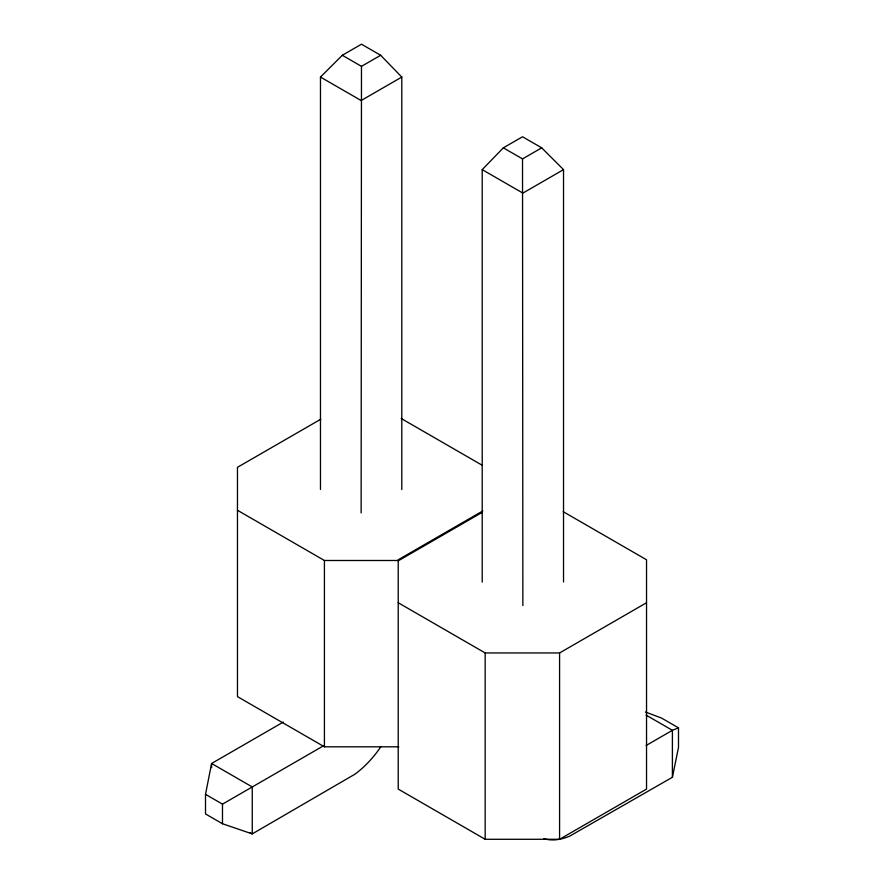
<?xml version="1.0" encoding="UTF-8"?>
<svg xmlns="http://www.w3.org/2000/svg" width="884" height="884" viewBox="0 0 884 884"><rect width="100%" height="100%" fill="white"/><g stroke="black" fill="none" stroke-linecap="round" stroke-linejoin="round"><path stroke-width="1.33" d="M401.789 489.537L401.789 77.063L380.661 55.272L361.479 66.344L361.136 512.908M380.739 746.925A76.411 44.112 -60 0 1 354.904 774.207L252.249 833.899L222.492 823.744L205.508 813.943L205.508 794.329L211.596 763.478L283.289 722.084M543.914 838.662A76.411 44.112 -60 0 0 569.76 836.098L672.404 777.268L678.492 747.466L678.492 727.852L661.508 718.051L645.386 711.985M482.211 582.103L482.211 169.629L503.339 147.838L522.521 136.766L541.693 147.838L563.528 169.629L563.528 582.004M320.472 489.438L320.472 77.063L342.307 55.272L361.479 44.2L380.661 55.272M401.789 77.063L361.136 100.533L320.472 77.063M503.339 147.838L522.521 158.91L541.693 147.838M563.528 169.629L522.864 193.099L482.211 169.629M320.848 419.182L237.465 467.316L237.465 696.614L324.417 746.814L398.828 746.814M482.786 510.963L398.22 559.782L398.22 789.081L485.172 839.281L559.583 839.281L646.536 789.081L646.536 559.782L563.152 511.648M482.211 512.344L398.828 560.489L324.417 560.489L237.465 510.278M205.508 794.329L222.492 804.142L323.953 745.555M398.22 602.744L485.172 652.956L559.583 652.956L646.536 602.744M646.116 745.499L672.404 730.317L678.492 727.852M342.307 55.272L361.479 66.344M401.214 418.497L482.211 465.26M646.094 715.123L672.404 730.317L672.404 777.268M249.863 832.518L252.249 833.899L252.249 786.948L211.596 763.478L211.596 767.621M522.521 158.91L522.864 605.584M559.583 652.956L559.583 839.281M485.172 652.956L485.172 839.281M324.417 560.489L324.417 746.814M222.492 804.142L222.492 823.744"/></g></svg>
